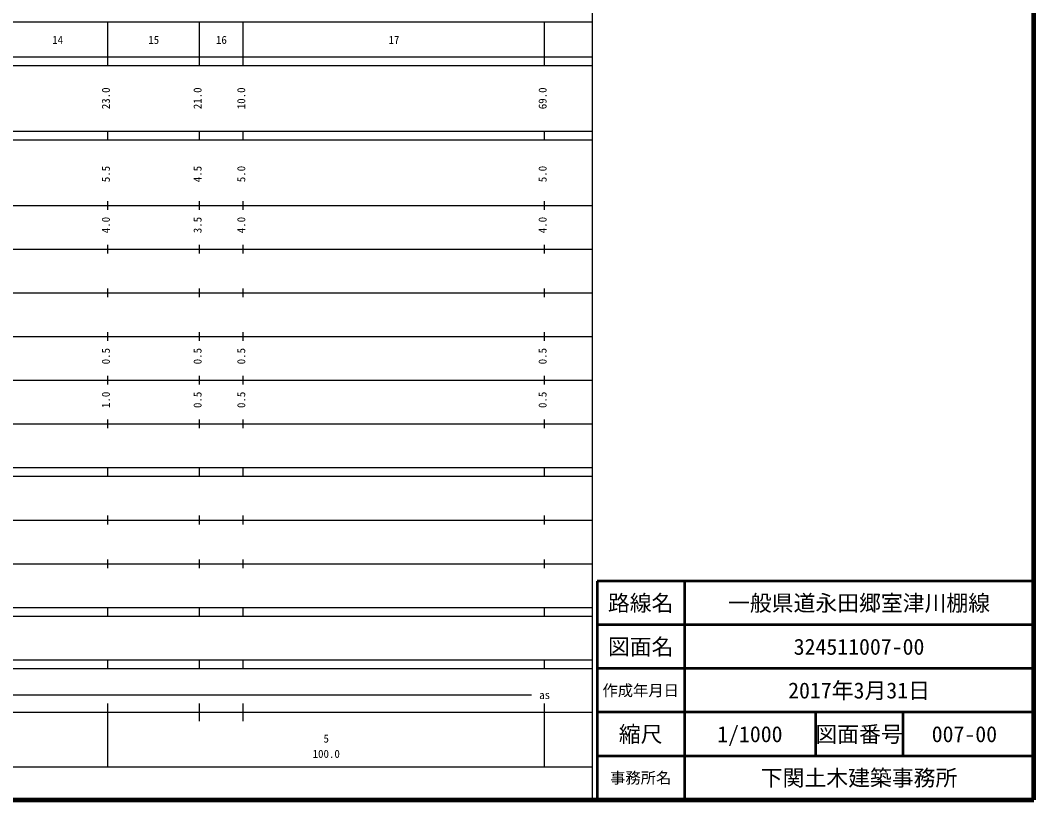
# Model space of a CAD drawing. Units: millimetres on the paper, enlarged 1000 times. Extents: x 40000 to 680000, y 20000 to 380000.
# Drawn here: x 447941 to 680000, y 20000 to 198357 of the extents above; entities that cross this region are included whole.
import ezdxf
from ezdxf.enums import TextEntityAlignment as Align

# ---------------------------------------------------------------- set-up
doc = ezdxf.new("R2010")
doc.units = ezdxf.units.MM
doc.header["$LTSCALE"] = 1000
for name, color, linetype, lineweight in [('M-TTL', 2, 'Continuous', 140), ('M-TTL-BAND', 7, 'Continuous', 25), ('M-TTL-FRAM', 2, 'Continuous', 50), ('M-TTL-LINE', 7, 'Continuous', 50)]:
    doc.layers.add(name, color=color, linetype=linetype, lineweight=lineweight)
doc.layers.add('M-TTL-TXT', color=7, linetype='Continuous')
doc.styles.add('ＭＳ ゴシック', font='')
doc.styles.get('ＭＳ ゴシック').set_extended_font_data('MS Gothic')

msp = doc.modelspace()

# ---------------------------------------------------------------- linework, layer by layer
at = {"layer": 'M-TTL'}
for p, q in [((680000, 20000), (680000, 380000)), ((40000, 20000), (680000, 20000))]:
    msp.add_line(p, q, dxfattribs=at)
at = {"layer": 'M-TTL-BAND'}
for p, q in [((579000, 20000), (579000, 370000)), ((68000, 198000), (579000, 198000)), ((468000, 188000), (468000, 198000)), ((489000, 188000), (489000, 198000)), ((499000, 188000), (499000, 198000)), ((568000, 188000), (568000, 198000)), ((40000, 190000), (579000, 190000)), ((40000, 188000), (579000, 188000)), ((40000, 173000), (579000, 173000)), ((468000, 171000), (468000, 173000)), ((489000, 171000), (489000, 173000)), ((499000, 171000), (499000, 173000)), ((568000, 171000), (568000, 173000)), ((40000, 171000), (579000, 171000)), ((40000, 156000), (579000, 156000)), ((468000, 155000), (468000, 157000)), ((489000, 155000), (489000, 157000)), ((499000, 155000), (499000, 157000)), ((568000, 155000), (568000, 157000)), ((468000, 145000), (468000, 147000)), ((489000, 145000), (489000, 147000)), ((499000, 145000), (499000, 147000)), ((568000, 145000), (568000, 147000)), ((46000, 146000), (579000, 146000)), ((468000, 135000), (468000, 137000)), ((489000, 135000), (489000, 137000)), ((499000, 135000), (499000, 137000)), ((568000, 135000), (568000, 137000)), ((52000, 136000), (579000, 136000)), ((46000, 126000), (579000, 126000)), ((468000, 125000), (468000, 127000)), ((489000, 125000), (489000, 127000)), ((499000, 125000), (499000, 127000)), ((568000, 125000), (568000, 127000)), ((468000, 115000), (468000, 117000)), ((489000, 115000), (489000, 117000)), ((499000, 115000), (499000, 117000)), ((568000, 115000), (568000, 117000)), ((52000, 116000), (579000, 116000)), ((468000, 105000), (468000, 107000)), ((489000, 105000), (489000, 107000)), ((499000, 105000), (499000, 107000)), ((568000, 105000), (568000, 107000)), ((46000, 106000), (579000, 106000)), ((40000, 96000), (579000, 96000)), ((468000, 94000), (468000, 96000)), ((489000, 94000), (489000, 96000)), ((499000, 94000), (499000, 96000)), ((568000, 94000), (568000, 96000)), ((40000, 94000), (579000, 94000)), ((49000, 84000), (579000, 84000)), ((468000, 83000), (468000, 85000)), ((489000, 83000), (489000, 85000)), ((499000, 83000), (499000, 85000)), ((568000, 83000), (568000, 85000)), ((468000, 73000), (468000, 75000)), ((489000, 73000), (489000, 75000)), ((499000, 73000), (499000, 75000)), ((568000, 73000), (568000, 75000)), ((40000, 74000), (579000, 74000)), ((40000, 64000), (579000, 64000)), ((468000, 62000), (468000, 64000)), ((489000, 62000), (489000, 64000)), ((499000, 62000), (499000, 64000)), ((568000, 62000), (568000, 64000)), ((40000, 62000), (579000, 62000)), ((40000, 52000), (579000, 52000)), ((468000, 50000), (468000, 52000)), ((489000, 50000), (489000, 52000)), ((499000, 50000), (499000, 52000)), ((568000, 50000), (568000, 52000)), ((40000, 50000), (579000, 50000)), ((71000, 44000), (565000, 44000)), ((468000, 27500), (468000, 42000)), ((489000, 38000), (489000, 42000)), ((499000, 38000), (499000, 42000)), ((568000, 27500), (568000, 42000)), ((40000, 40000), (579000, 40000)), ((68000, 27500), (579000, 27500))]:
    msp.add_line(p, q, dxfattribs=at)
at = {"layer": 'M-TTL-FRAM'}
for p, q in [((680000, 70000), (580000, 70000)), ((580000, 70000), (580000, 20000))]:
    msp.add_line(p, q, dxfattribs=at)
at = {"layer": 'M-TTL-LINE'}
for p, q in [((600000, 70000), (600000, 20000)), ((680000, 60000), (580000, 60000)), ((680000, 50000), (580000, 50000)), ((680000, 40000), (580000, 40000)), ((630000, 40000), (630000, 30000)), ((650000, 40000), (650000, 30000)), ((680000, 30000), (580000, 30000))]:
    msp.add_line(p, q, dxfattribs=at)

# ---------------------------------------------------------------- texts
at = {"layer": 'M-TTL-BAND', "style": 'ＭＳ ゴシック'}
for s, p in [('14', (456500, 192405)), ('15', (478500, 192405)), ('16', (494000, 192405)), ('17', (533500, 192405)), ('as', (568000, 42500)), ('5', (518000, 32523)), ('100.0', (518000, 29033))]:
    msp.add_text(s, height=1833, dxfattribs=at).set_placement(p, align=Align.BOTTOM_CENTER)
for s, p in [('23.0', (469000, 180500)), ('21.0', (490000, 180500)), ('10.0', (500000, 180500)), ('69.0', (569000, 180500)), ('5.5', (469000, 163174)), ('4.5', (490000, 163174)), ('5.0', (500000, 163174)), ('5.0', (569000, 163174)), ('4.0', (469000, 151500)), ('3.5', (490000, 151500)), ('4.0', (500000, 151500)), ('4.0', (569000, 151500)), ('0.5', (469000, 121500)), ('0.5', (490000, 121500)), ('0.5', (500000, 121500)), ('0.5', (569000, 121500)), ('1.0', (469000, 111500)), ('0.5', (490000, 111500)), ('0.5', (500000, 111500)), ('0.5', (569000, 111500))]:
    msp.add_text(s, height=1833, rotation=90, dxfattribs=at).set_placement(p, align=Align.BOTTOM_CENTER)
at = {"layer": 'M-TTL-TXT', "style": 'ＭＳ ゴシック'}
for s, height, p in [('路線名', 3666, (590000, 65000)), ('路線名', 3666, (590000, 65000)), ('一般県道永田郷室津川棚線', 3666, (640000, 65000)), ('図面名', 3666, (590000, 55000)), ('図面名', 3666, (590000, 55000)), ('324511007-00', 3666, (640000, 55000)), ('作成年月日', 2566, (590000, 45000)), ('作成年月日', 2566, (590000, 45000)), ('2017年3月31日', 3666, (640000, 45000)), ('縮尺', 3666, (590000, 35000)), ('縮尺', 3666, (590000, 35000)), ('図面番号', 3666, (640000, 35000)), ('図面番号', 3666, (640000, 35000)), ('1/1000', 3666, (615000, 35000)), ('007-00', 3666, (664125, 35000)), ('事務所名', 2566, (590000, 25000)), ('事務所名', 2566, (590000, 25000)), ('下関土木建築事務所', 3666, (640000, 25000))]:
    msp.add_text(s, height=height, dxfattribs=at).set_placement(p, align=Align.MIDDLE_CENTER)

doc.saveas('drawing.dxf')
